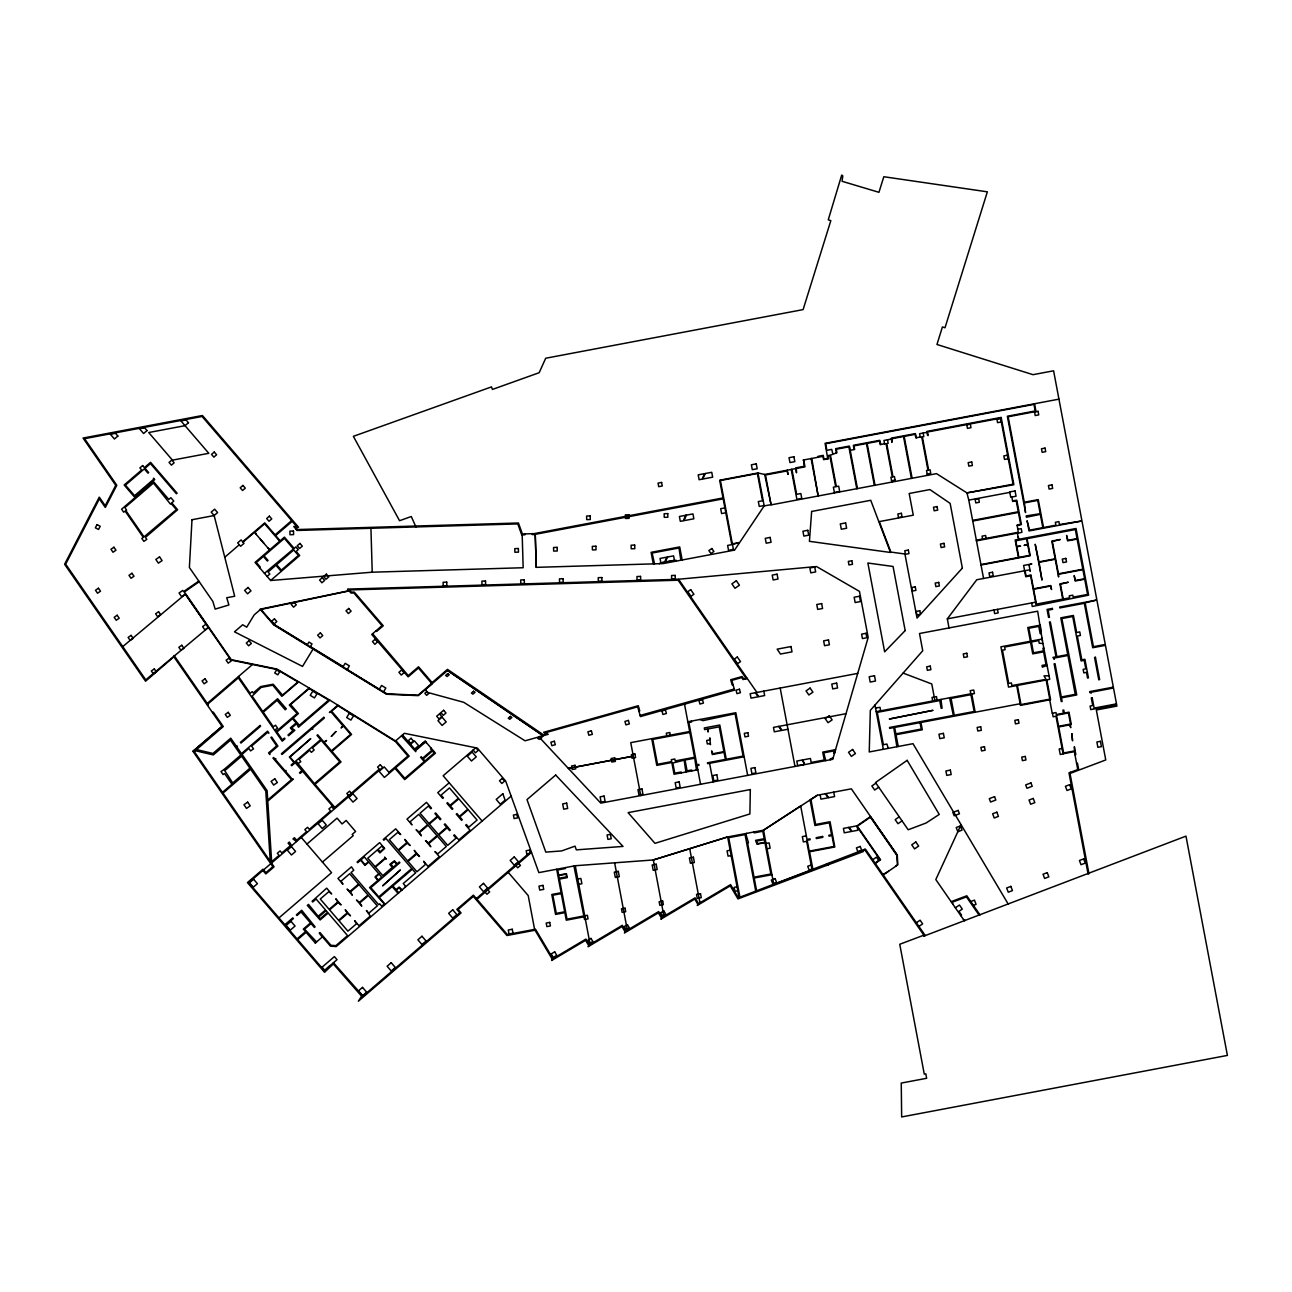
<?xml version="1.0" encoding="UTF-8"?>
<svg xmlns="http://www.w3.org/2000/svg" width="1292" height="1292" viewBox="0 0 1292 1292"><rect width="100%" height="100%" fill="white"/><g stroke="black" fill="none" stroke-linecap="round" stroke-linejoin="round"><path stroke-width="1.5" d="M961.07 824.684L935.812 879.561L964.381 920.825M313.181 648.859L302.522 666.414L234.482 631.82L242.702 624.747L246.707 627.185L254.153 614.927L260.435 609.501M296.385 529.575L518.447 523.002L522.372 533.984L534.161 533.628L723.019 497.953L719.66 480.204L757.968 472.969L764.202 505.899L734.583 550.085L663.103 563.587L536.245 567.35L535.243 534.339L536.245 567.35M825.959 864.687L829.173 863.476M826.541 865.446L828.64 864.639M949.039 627.944L947.327 618.852L976.768 579.753L1024.621 570.773M198.79 581.093L183.577 591.623L182.753 590.428L179.039 592.996L181.607 596.694L185.321 594.126L208.4 627.46L145.77 679.85L65.666 564.168L99.371 498.89L105.33 507.481L116.797 485.259L84.561 438.682L202.085 416.476L296.627 526.409L293.736 526.49L297.128 530.463L517.817 523.922L521.742 534.904L524.875 534.807L524.843 533.903M224.776 557.24L239.278 544.756M256.349 534.533L255.105 532.046L264.666 523.809L279.653 541.235L270.093 549.471L267.815 547.856M260.176 538.974L263.988 543.415M275.067 534.872L291.653 520.611M275.664 535.55L292.234 521.306M259.611 567.705L260.29 567.107L256.317 562.505L263.39 556.416L267.363 561.035L268.042 560.437L264.085 555.835L284.353 538.393L293.462 548.987L264.456 573.341M267.105 576.41L269.834 574.068L268.074 572.017L275.939 565.25L281.22 571.403M270.626 580.512L299.679 555.528L296.159 551.442L298.21 549.665L295.852 546.936L294.14 548.406L284.434 537.133L280.17 540.799L264.747 522.856L242.702 541.816L241.087 539.943L237.663 542.882L240.603 546.29L244.026 543.351L242.993 542.155L254.443 532.32L269.576 549.908L255.057 562.408L270.626 580.512L372.225 572.195L523.163 567.737L522.194 534.888M293.252 602.686L291.201 604.446L293.559 607.175L296.288 604.817L294.269 602.476M207.253 703.397L252.489 664.492M207.754 704.14L238.342 677.848L282.205 741.188L284.999 738.798L284.401 738.103L282.383 739.848L276.956 732.031L292.493 718.675L296.175 722.939L290.361 727.929L292.848 730.836L287.987 735.019L288.584 735.713L294.851 730.319L291.621 728.026L296.756 723.617L298.436 727.235L329.88 700.199L395.481 740.978L404.396 733.307L477.362 748.1L505.689 781.062L538.845 872.617L575.263 865.737L653.316 859.955L727.638 836.958L739.072 897.52M295.884 529.009L297.047 528.977L295.642 527.346L298.549 527.249L202.44 415.507L83.027 438.053L115.747 485.324L105.217 505.737L99.258 497.129L64.6 564.281L145.56 681.223L173.871 656.788L222.062 726.379L192.96 751.282L272.854 866.674L265.91 872.649L262.97 869.225L247.434 882.597L324.583 972.311L333.288 963.945L361.582 996.164L358.368 1001.219L461.066 912.911L458.127 909.487L473.324 896.406L506.965 935.521L535.033 930.224L552.395 959.455L551.636 960.473L585.599 940.318L588.781 945.712L588.038 946.729L621.985 926.574L625.183 931.952L624.424 932.986L658.387 912.83L661.569 918.208L660.826 919.226L694.773 899.071L697.971 904.465L697.212 905.482L730.255 885.876L737.99 898.893L863.25 851.573L863.944 849.619M298.678 681.837L281.817 696.34L272.822 685.212L261.065 687.425L252.134 696.162L262.744 711.488L277.602 698.714L286.307 708.823L285.193 709.793L277.086 700.345L263.261 712.231L273.29 726.75L275.519 725.2L277.57 728.171L275.358 729.705L276.44 731.288L297.144 713.475L289.311 705.061L309.143 688.006M223.984 769.548L240.813 755.061L230.493 740.154L213.325 754.932L195.237 750.684M222.499 792.335L231.946 784.212L224.55 773.52L223.064 774.554L221.013 771.582L223.968 769.531M223.015 793.078L250.664 769.289L265.797 791.14L270.254 861.328M337.923 705.157L329.412 712.473L331.204 712.134L342.816 725.636L341.12 727.977L343.414 726.007L350.616 734.373L331.479 750.83L324.276 742.464L326.585 740.477L323.84 741.947L317.671 734.777L316.992 735.358L320.658 739.638L294.415 762.199L290.006 757.08L310.758 738.636L289.376 757.031L294.075 762.49L291.12 765.042L291.701 765.72L295.222 762.7L301.973 770.565L299.486 772.697L300.083 773.391L302.57 771.243L334.16 807.985L333.384 808.647L331.624 806.596L328.895 808.937L330.655 810.988L309.337 829.335L307.577 827.284L304.831 829.626L306.608 831.677L296.627 840.268L294.415 837.701L292.977 838.944L296.53 841.528M431.06 682.725L431.754 682.144L418.527 666.769L408.272 675.587L372.613 633.726M431.447 683.177L447.484 669.369L543.27 734.744L546.096 733.953L543.657 732.306L638.296 705.707L639.75 710.875L638.894 711.117M431.706 683.484L418.091 695.193L386.615 693.788L383.498 691.898L385.84 688.055L381.608 685.471L379.267 689.33L347.064 669.74L349.405 665.881L345.158 663.313L343.171 666.575L310.387 646.646L312.018 643.949L308.933 642.076L307.302 644.773L273.969 624.488L260.984 609.453L349.147 590.928M543.173 735.713L447.533 670.467L418.253 695.645L386.47 694.24L273.678 624.843L260.144 609.178L349.97 590.509L351.376 592.156L354.266 592.059L383.256 625.764L376.618 631.465L376.037 630.787M426.925 691.527L424.874 693.287L426.635 695.338L428.686 693.578L425.262 689.621L432.029 683.856L418.43 668.029L408.175 676.846L371.741 634.485L381.996 625.667L353.863 592.963L350.972 593.06L348.808 590.541M271.126 864.154L271.805 863.573L274.065 866.835L265.829 873.925L262.89 870.501M410.549 744.257L414.474 740.865L418.592 745.662L414.667 749.037M402.523 734.922L415.249 749.715L425.165 741.188L435.452 753.155L404.687 779.609L394.997 768.336L384.402 777.445L378.717 770.84L248.694 882.694L324.68 971.051L329.621 965.899M306.947 844.047L337.067 818.143L342.057 823.957L346.127 820.468L355.591 831.483L352.167 834.422L353.217 835.649L322.467 862.103M431.189 748.197L430.511 748.795L431.819 750.329L422.597 758.259L421.273 756.724L420.594 757.306L424.26 761.586L404.784 778.333L395.675 767.739L409.176 756.127L395.853 740.655M278.975 917.901L331.56 872.681L301.278 837.458M449.196 782.79L437.762 792.642L442.752 798.456L443.431 797.858L441.089 795.129L449.454 787.926L458.353 798.262L449.971 805.465L447.549 802.655L446.87 803.236L452.152 809.39L452.846 808.808L450.407 805.982L458.789 798.779L467.752 809.212L459.387 816.399L456.948 813.589L456.27 814.17L461.567 820.323L462.245 819.742L459.823 816.915L468.188 809.713L477.087 820.049L468.705 827.251L466.364 824.522L465.669 825.103L470.078 830.239L458.805 839.929L454.396 834.81L453.718 835.391L456.06 838.137L447.694 845.339L438.796 834.987L447.177 827.801L449.6 830.611L450.278 830.029L444.997 823.876L444.303 824.457L446.741 827.284L438.359 834.487L429.396 824.054L437.762 816.851L440.201 819.677L440.879 819.096L435.582 812.943L434.903 813.524L437.326 816.35L428.96 823.537L420.062 813.201L428.443 805.998L430.785 808.744L431.48 808.146L426.473 802.348L406.996 819.096L411.986 824.91L410.162 821.728L418.705 814.38L427.587 824.716L419.044 832.064L416.105 829.69L421.402 835.843L419.48 832.581L428.023 825.233L436.987 835.649L428.443 842.998L425.52 840.624L430.801 846.777L428.896 843.514L437.439 836.166L446.321 846.502L437.778 853.851L434.92 851.557L439.328 856.693L428.056 866.383L423.647 861.263L425.472 864.429L416.928 871.777L408.046 861.441L416.589 854.093L419.529 856.483L414.231 850.33L416.153 853.592L407.61 860.94L398.63 850.507L407.19 843.159L410.113 845.533L404.832 839.396L406.738 842.642L398.194 849.991L389.312 839.655L397.855 832.306L400.714 834.6L395.723 828.802L383.24 839.525L383.837 840.204L385.888 838.443L411.744 868.515L378.766 896.874L370.836 887.652L399.874 862.668L399.293 861.99L397.064 863.896L394.431 860.827L389.796 864.413L392.332 867.368L382.771 875.605L375.439 867.093L385.016 858.857L386.356 859.051L384.693 857.097L384.677 858.469L375.1 866.69L367.768 858.179L377.345 849.942L379.896 852.898L384.645 848.424L379.654 842.61L357.093 862.006L357.69 862.685L360.597 860.197L365.006 865.317L368.753 862.087L378.75 873.699L374.987 876.945L377.926 880.353L369.56 887.556L384.305 904.012L381.738 906.209L379.686 903.819L378.653 904.707L351.036 872.584L353.766 870.227L351.456 866.851L337.955 878.463L342.961 884.277L341.12 881.096L349.664 873.747L358.546 884.083L350.003 891.432L347.08 889.058L352.361 895.211L350.455 891.948L358.998 884.6L367.962 895.033L359.418 902.381L356.479 899.991L361.76 906.144L359.854 902.882L368.398 895.534L377.296 905.886L368.753 913.218L366.395 910.489L370.287 916.06L359.014 925.75L354.606 920.631L356.447 923.812L347.903 931.161L339.005 920.808L347.548 913.476L350.487 915.85L345.206 909.697L347.112 912.959L338.569 920.308L329.605 909.875L338.149 902.527L341.088 904.917L335.791 898.764L337.713 902.026L329.169 909.374L320.271 899.022L328.814 891.674L331.673 893.967L326.682 888.169L312.099 901.299L312.68 901.977L316.12 899.038L325.519 909.972L318.171 916.286L308.513 904.384L307.318 905.417L320.141 919.952L328.168 913.04L347.564 935.602L335.888 945.647L330.913 945.276L319.931 932.517L319.253 933.099L322.225 937.071M284.854 924.733L292.8 917.901L293.381 918.58L285.435 925.411M297.047 938.913L305.51 931.645L303.313 929.077L310.484 922.908L301.068 911.974L296.982 915.495L296.385 914.817L301.682 910.262L315.087 926.865L314.408 927.462L311.065 923.586L304.573 929.174L316.572 941.916L315.296 943.015L306.107 932.323L297.644 939.607M315.296 943.015L322.467 936.845L330.461 946.148L336.195 946.568L511.147 796.114M321.66 967.547L334.402 956.597L337.034 959.665L324.728 970.244L322.096 967.175M476.377 898.57L530.818 851.751L531.141 852.672M476.974 899.264L531.513 852.349M192.96 751.282L222.062 726.379M415.249 749.715L425.197 741.237L426.344 742.561L425.068 742.464L415.846 750.41L415.749 751.669L401.505 735.81M122.756 646.614L185.354 594.159L230.977 660.067L276.763 669.466L297.903 681.901L282.544 695.128L273.177 684.227L260.661 686.585L253.216 692.997L252.295 691.672L250.083 693.206L238.519 676.507M199.21 581.707L184.385 591.978L231.236 659.663L276.924 669.046L329.88 700.199M205.912 624.278L202.586 626.588L204.895 629.915L208.222 627.605M207.528 705.4L208.27 704.883L174.049 655.448M212.534 712.619L213.277 712.118L223.274 726.556L194.236 751.54L271.465 863.088M875.928 783.146L871.842 785.972L874.668 790.042L878.738 787.216M883.26 874.91L897.795 864.849L897.31 855.207L870.437 816.56L856.677 826.072L879.933 859.664L875.055 863.056M899.232 816.819L895.162 819.645L897.972 823.715L902.058 820.888M872.746 859.729L876.444 857.161L878.754 860.488M875.298 863.427L880.563 859.778L857.307 826.186L870.388 817.142L896.793 855.256L897.439 864.558L895.744 866.27M883.001 874.539L888.525 871.276M916.367 922.746L920.082 920.179L922.649 923.877L918.935 926.445M952.672 903.916L952.543 902.123L966.448 896.874L979.158 915.237M955.369 907.808L959.455 905.014L962.282 909.083L958.955 911.393L961.539 915.124L960.796 915.64M963.493 919.533L965.253 920.485M897.31 855.207L851.347 788.831L817.368 795.242L810.1 799.974L814.929 825.523L829.319 822.794L831.58 834.761L828.818 835.278L828.996 836.166L831.967 835.601L834.018 846.454L809.212 851.137L807.161 840.284L810.149 839.719L809.987 838.847L806.999 839.412L800.685 805.95L763.507 830.191L727.412 837.006L653.316 859.955L663.959 916.319M817.368 795.242L763.507 830.191L773.763 884.406L812.087 869.936L806.676 841.302L803.349 841.932L802.348 836.618L806.337 835.859M640.105 715.461L734.244 689.007M811.15 864.994L807.726 866.286L809.163 870.081L811.909 869.032M951.138 901.687L966.787 895.776L980.03 914.914M970.76 901.541L974.459 900.136L976.058 904.352L973.409 905.353M747.196 678.381L743.062 679.544L741.705 677.589L731.821 680.367L734.567 690.122L640.428 716.576L637.683 706.821L545.773 732.645L548.196 734.308L525.069 740.8L463.699 702.299L427.7 692.464M733.032 684.663L732.16 684.905L730.707 679.737L742.076 676.54L743.433 678.494L745.678 678.801M796.356 468.479L796.486 472.824L795.775 467.882L804.189 466.299L803.689 459.968L804.981 466.848L764.686 474.471L757.968 472.969M1058.956 399.147L825.087 443.317L827.784 458.854M891.48 439.038L883.954 440.459L884.616 443.996L886.054 443.721L892.336 476.942L890.899 477.216L891.819 482.094M927.139 432.303L919.597 433.724L920.275 437.261L921.713 436.987L927.979 470.207L926.542 470.482L927.462 475.359M884.568 443.77L880.143 444.61L879.481 441.073L867.11 443.398L875.023 485.259M920.227 437.035L915.802 437.875L915.14 434.338L904.174 436.405L912.12 478.25M803.026 460.097L822.956 456.334L823.585 459.661L828.447 458.741L827.865 455.64L829.755 455.285L835.698 486.729L833.372 487.165L834.454 492.93M827.93 458.369L823.941 459.128L823.23 455.365L818.143 456.318L818.304 457.207M787.975 473.97L786.957 470.95L765.478 475.004L771.114 504.881L936.522 473.647L966.965 492.898L1013.089 484.193L1000.622 418.188L927.527 431.996L928.205 435.533L927.462 435.226L926.962 431.415L1001.155 417.397L1013.881 484.726L966.965 492.898M724.893 507.885L720.678 508.677L721.598 513.554L725.813 512.763M891.561 480.769L895.098 480.091L894.435 476.554L892.998 476.829L886.716 443.608L888.153 443.334L887.491 439.781M927.22 474.035L930.757 473.357L930.095 469.82L928.657 470.094L922.375 436.874L923.812 436.599L923.15 433.046M764.121 505.527L759.244 506.432L758.323 501.571L762.538 500.779L757.387 473.534L720.403 480.511L733.581 550.279M818.127 495.773L811.764 458.45M834.374 492.478L839.687 491.477L838.686 486.163L836.36 486.6L830.417 455.155L836.958 452.765L836.295 449.228L848.876 446.854L856.79 488.699M732.37 543.851L738.992 542.608L732.499 544.513M967.094 493.56L968.79 500.117L1009.811 492.381M733.42 549.391L728.543 550.311L727.622 545.434L731.837 544.643L723.181 498.841L534.177 534.533L532.304 534.581L532.272 533.693M1012.557 500.795L1016.804 500.23L1021.407 524.584L1017.24 525.602M972.618 520.385L1018.29 511.761L1016.223 500.795L1012.67 501.474L1011.846 497.032M972.747 521.047L1018.419 512.423L1020.648 524.277L1017.111 524.94L1018.274 532.288L976.364 540.201M1017.902 529.155L1021.261 528.735L1021.94 532.288L1017.434 533.37M976.477 540.863L1017.402 533.144L1018.564 539.345L1015.141 539.991L1018.435 557.482L980.967 564.572M1018.112 536.907L1019.017 539.265L1076.042 528.493L1088.623 595.144L1032.276 606.481L1031.614 602.944M981.048 565.008L1030.257 555.721L1027.043 538.667L1075.315 529.542L1077.043 538.619L1067.951 540.331L1066.578 535.437L1067.596 540.863L1077.124 539.071L1082.809 569.223L1058.455 573.826L1052.334 541.445L1060.231 539.507L1051.817 541.09L1055.16 558.806L1038.994 561.858L1035.199 544.223L1041.982 580.108L1039.075 562.311L1055.241 559.258L1058.584 576.975L1058.536 574.278L1082.906 569.675L1084.618 578.751L1075.542 580.463L1074.153 575.57L1075.17 580.996L1084.699 579.204L1087.573 594.433L1073.184 597.146L1072.812 595.16L1069.259 595.822L1069.631 597.825L1063.219 599.036L1060.409 584.194L1068.306 582.24L1059.892 583.839L1062.767 599.117L1036.426 604.091L1033.616 589.249L1050.444 586.083L1051.559 589.54L1050.8 585.551L1033.535 588.813L1030.903 574.859L1026.106 576.232L1025.057 570.693L1029.498 569.853L1030.225 571.322L1029.013 564.895L1031.807 563.91L1023.619 565.46L1025.751 576.749L1030.628 575.828L1035.974 604.172L1035.15 602.266L947.327 618.852M1040.286 625.15L1027.77 627.524L1030.37 641.252L1000.912 646.808L1008.519 687.118L1049.718 679.334L1041.933 638.151L1041.207 639.201L1031.242 641.074L1028.82 628.235L1038.784 626.362L1040.173 633.661L1041.061 633.5L1040.448 626.039M857.726 673.39L755.949 692.625L758.759 696.679L764.638 695.564L763.814 691.139M1042.434 640.8L1037.654 611.197L919.5 633.516L922.746 650.748L870.323 710.358L869.241 751.96L912.992 743.691L1008.293 904.222M1042.935 643.464L1039.22 643.238L1038.72 640.59L1031.42 641.962L1033.471 652.815L1043.435 650.942L1042.935 648.277L1043.823 648.116M687.828 721.776L735.826 712.716L747.664 775.378M1047.085 665.38L1042.369 667.189L1042.03 665.428L1046.019 664.669L1043.597 651.83L1032.744 653.881L1030.532 642.14L1004.611 647.034L1005.128 649.682L1002.463 650.183L1008.729 683.403L1011.394 682.903L1011.894 685.567L1046.052 679.35L1044.001 675.829L1049.039 675.797M846.018 713.685L779.27 726.298L782.08 730.351L787.958 729.237M875.556 708.097L879.981 707.273L880.643 710.81M571.904 767.771L568.383 768.433L633.306 756.143L575.441 767.077M950.896 697.551L949.572 697.793L953.351 715.429L889.542 727.477L889.703 728.365L893.757 727.606L896.906 746.728M876.218 711.65L971.681 693.626L975.185 712.215M971.762 694.062L974.41 693.562L973.748 690.025L970.195 690.687L970.793 693.788M1020.147 703.736L920.921 722.47L922.31 729.786L896.018 734.744L898.231 746.485M744.144 756.773L707.645 763.669L707.467 762.797L725.377 759.405L724.037 752.315L712.296 754.528L711.617 750.894L712.845 753.753L723.908 751.653L719.224 726.847L708.145 728.946L708.048 732.047L707.483 729.059L704.608 729.609L704.302 727.945L719.805 725.022L726.265 759.244L743.094 756.062L735.1 713.765L702.913 720.645L699.973 719.482M1062.072 748.456L1059.198 748.989L1060.247 754.528L1063.752 753.64M528.234 853.98L526.845 854.238L526.183 850.701L529.72 850.023L530.156 852.332M1074.96 754.69L1075.832 754.528L1074.363 746.711L1074.476 750.927L1063.623 752.978L1058.713 726.96L1069.55 724.909L1070.761 727.654L1070.228 724.78L1071.326 724.57L1068.985 712.167L1064.333 713.039L1063.768 710.035L1062.88 710.196L1063.445 713.216L1056.355 714.557L1055.984 712.554L1052.221 713.265L1049.685 699.844M1076.591 763.33L1077.463 763.152L1078.626 769.241L1068.985 772.874L1088.106 874.07M857.048 825.814L849.199 827.3L852.009 831.37L857.888 830.255L857.258 826.912M577.782 879.028L580.883 878.447L581.885 883.76L578.784 884.342M730.142 850.249L727.041 850.83L728.058 856.144L731.143 855.562M766.027 843.466L769.128 842.885L770.129 848.198L767.028 848.796M771.922 874.7L754.205 878.043L756.627 890.882L755.772 891.205L745.08 834.584L728.688 837.684L739.928 897.197M737.054 886.797L734.163 887.329L734.922 891.318L737.797 890.786M584.727 915.786L587.375 915.285L588.054 918.838L584.501 919.5L584 916.852M584.888 916.674L566.284 920.195L564.862 912.669L555.56 914.413L551.797 894.484L561.099 892.724L556.674 869.258M764.202 505.899L771.066 504.671L764.686 474.471M746.275 678.639L677.525 579.333L816.544 566.542L859.471 591.397L868.176 637.457L832.742 759.308L600.78 803.123L540.589 738.669L541.929 737.522L540.411 736.488M196.497 749.586L212.954 753.462L230.751 738.152L236.178 745.985L237.389 746.146L236.694 746.728L241.475 753.624L267.589 731.175L268.93 733.097L267.412 732.499L251.617 746.098L253.523 748.859L250.551 750.91L248.855 748.456L241.992 754.367L267.121 790.672L267.719 800.023L291.459 779.609L272.967 758.113L273.662 757.532L275.099 759.195L275.777 758.614L275.68 759.874L284.789 770.468L286.065 770.565L285.387 771.163L292.137 779.028L293.413 779.108L267.783 801.153L271.643 861.748L279.104 855.32L277.344 853.269L280.089 850.927L281.85 852.978L290.296 845.695L288.1 843.143L289.376 842.029L291.572 845.792M833.146 757.919L830.207 758.872L830.368 759.761M903.108 673.084L931.774 683.969L934.907 700.571M273.969 624.488L386.615 693.788M447.549 670.516L543.108 735.729M473.098 750.054L475.44 752.8L478.185 750.442L475.827 747.713L443.156 775.765L482.126 821.066M518.657 863.395L520.434 865.446L517.688 867.804L515.928 865.753M508.24 872.358L528.218 895.598L534.597 929.384M487.908 889.849L489.668 891.9L486.939 894.258L485.178 892.207M351.327 793.223L349.567 791.172L346.821 793.53L348.582 795.581M405.058 887.346L405.317 885.941L403.265 883.534L415.572 872.956L412.342 869.193L392.849 885.957L396.095 889.72L399.163 887.071L402.151 889.849M401.473 890.43L399.115 887.701L396.386 890.059L398.727 892.788M398.049 893.37L392.17 886.538L379.347 897.569L385.226 904.4M333.384 962.669L362.987 996.067L459.79 912.814L456.851 909.39L473.421 895.146L507.32 934.536L535.486 929.223L552.96 958.648L585.906 939.09L589.362 944.904L622.308 925.33L625.748 931.144L658.694 911.587L662.15 917.401L695.096 897.843L698.536 903.641L730.561 884.632L738.378 897.779L865.365 849.086L925.266 935.586M678.591 579.3L756.918 692.431M825.895 793.627L828.689 797.697L834.584 796.583L833.744 792.158M864.509 849.409L924.394 935.925M825.265 793.756L828.059 797.81L820.937 799.15L820.097 794.725M803.576 764.816L797.632 765.478L796.793 761.053L801.944 760.084L804.48 763.733L802.574 759.954L810.439 758.485L811.182 762.458L824.231 760.003L822.729 752.089L835.553 749.667L834.454 753.381L833.631 753.139L834.309 750.813L823.779 752.816L825.717 760.633M415.959 526.942L411.276 516.525L399.551 520.708L353.362 436.341L491.509 386.889L492.413 389.441L539.168 372.71L545.708 358.239L803.107 309.612L830.837 220.625L828.253 219.818L841.722 175.05L842.788 175.857L842.093 181.3L878.948 192.314L883.809 176.729L987.346 191.83L945.001 327.748L942.417 326.957L936.958 344.48L1033.002 374.68L1053.594 370.804L1116.918 706.094L1096.327 709.986L1105.758 759.954L1070.567 773.246L1070.406 772.341M1034.521 403.766L1035.99 411.502L1008.148 416.767L1024.298 502.249L1038.251 499.616L1043.516 527.524L1055.919 525.182L1055.37 522.307L1058.923 521.629L1059.456 524.504L1081.065 521.112L1029.03 530.947L1027.092 520.741L1029.562 530.156L1042.854 527.653L1040.335 514.361L1026.429 517.22L1026.187 515.896L1040.222 513.699L1037.702 500.408L1024.427 502.911L1025.557 512.585L1007.356 416.234L1035.199 410.969L1033.955 404.38L825.62 443.737L826.864 450.327L831.741 449.406L832.759 453.573M1077.77 769.564L1074.379 751.637L1063.074 753.769L1055.984 716.22L1053.109 716.769L1052.447 713.232M1069.841 772.551L1088.962 873.747M1046.827 679.883L1050.574 699.683L1020.454 705.367L1016.707 685.567M1046.165 680.012L1049.782 699.15L1020.987 704.576L1017.385 685.438M986.151 538.36L985.618 535.469L982.065 536.148L982.614 539.022M997.505 609.388L998.183 612.925L994.63 613.587L993.968 610.05M968.79 500.117L983.567 578.477M916.464 437.762L915.447 433.595L891.318 438.149L891.884 442.397L891.884 438.731L903.512 436.535L911.409 478.395M940.931 699.424L942.078 708.161L941.19 708.323L939.736 700.571L877.268 712.36L883.389 744.693L886.926 744.03L888.266 748.359M937.12 700.151L936.458 696.598L932.033 697.438L932.695 700.975M880.805 444.48L879.787 440.33L853.398 445.304L853.98 449.551M874.361 485.388L866.447 443.527L853.964 445.885L854.642 449.438L850.217 450.262L857.452 488.586M850.427 450.23L849.409 446.063L835.73 448.647L836.295 452.894M874.975 705.061L883.34 749.295M811.101 458.579L818.175 495.999M791.915 469.319L796.647 494.335L800.846 493.544L801.767 498.405L796.906 499.326L791.253 469.448M787.264 470.207L788.072 474.406M753.543 473.809L753.188 474.325M749.635 475.004L749.118 474.632M810.924 799.441L815.64 824.474L830.045 821.744L834.81 847.003L809.567 851.767L812.943 869.613M780.174 688.038L794.984 766.447M753.995 831.983L754.157 832.872L762.797 831.241L764.218 838.718L755.578 840.349L756.983 844.209L764.961 842.707L770.872 873.99L754.043 877.155L747.551 842.788L748.439 842.626L745.968 834.422L746.679 833.372M682.176 559.985L679.705 546.92L651.103 552.33L653.284 563.877M680.852 560.243L678.994 547.97L652.153 553.041L654.511 563.845M676.201 561.116L676.023 560.227L661.569 562.731L664.572 562.165L666.833 557.159L660.05 558.435L660.858 562.747L659.243 563.7M709.599 763.314L713.103 781.902M691.349 721.114L691.511 722.002L688.878 722.486L696.872 764.799L698.827 764.428L699.004 765.3L697.034 765.672L700.555 784.276M684.518 704.188L689.67 731.514L630.754 742.642L640.751 795.565M691.834 770.888L691.656 770L687.086 770.872L685.035 760.003L694.708 758.178L696.485 770.016L697.809 769.757L674.053 774.247L671.824 762.506L656.772 765.348L651.733 738.685M685.923 772.002L684.146 760.164L672.841 763.039L674.763 773.197L681.11 772.002L681.272 772.874M670.338 735.164L669.837 732.516L666.284 733.178L666.801 735.842M689.702 848.683L699.941 902.817M614.637 862.83L627.347 930.192M575.263 865.737L590.137 944.436M573.939 865.995L583.839 915.963L567.01 919.145L559.436 879.093L567.188 877.639L566.445 873.65L558.693 875.104L557.724 869.968L565.476 868.515L565.298 867.626M895.098 480.091L895.324 481.432M370.933 528.267L372.225 572.195M750.329 789.557L749.893 813.944L654.979 843.337L628.09 812.636L750.329 789.557M191.991 519.723L189.391 567.511L212.857 601.41L215.166 609.097L228.894 604.979L226.73 597.744L234.692 596.242L214.149 515.54L211.21 512.117L214.633 509.177L217.573 512.601L214.149 515.54L191.991 519.723M811.651 511.454L809.422 541.332L890.511 552.475L870.743 500.295L811.651 511.454M685.745 515.282L683.258 520.789L680.319 521.354L679.398 516.477L685.745 515.282M704.544 473.647L702.057 479.171L699.117 479.72L698.197 474.858L704.544 473.647M667.544 557.013L665.283 562.036L674.44 560.308L673.6 555.867L667.544 557.013M686.456 515.137L683.952 520.66L693.869 518.786L692.948 513.909L686.456 515.137M705.254 473.518L702.751 479.041L712.667 477.168L711.747 472.291L705.254 473.518M96.997 524.6L95.35 527.814L98.547 529.462L100.211 526.264L96.997 524.6M276.601 669.886L274.728 672.971L277.812 674.844L279.686 671.759L276.601 669.886M312.825 691.123L310.241 695.354L314.473 697.938L317.057 693.691L312.825 691.123M349.26 713.281L346.692 717.528L350.923 720.096L353.507 715.865L349.26 713.281M962.362 568.109L917.045 618.077L904.933 554.01L890.85 552.072L879.271 521.613L913.283 515.185L909.18 493.496L929.901 489.571L950.137 503.379L962.362 568.109M905.175 630.593L884.649 651.83L867.869 563.021L893.063 566.477L905.175 630.593M117.863 436.066L114.439 439.005L110.369 434.257L115.489 433.305L117.863 436.066M147.013 430.559L143.59 433.498L139.52 428.766L144.639 427.797L147.013 430.559M188.454 422.726L185.047 425.666L148.709 432.529L172.466 460.146L208.803 453.298L180.961 420.934L186.08 419.965L188.454 422.726M142.637 465.572L139.907 467.93L141.668 469.981L124.177 485.017L134.465 496.984L152.294 481.641L152.892 482.32L121.593 509.193L123.644 512.165L125.13 511.131L143.299 537.391L141.813 538.425L143.88 541.38L146.836 539.329L145.479 537.375L177.634 509.726L171.755 502.879L173.806 501.102L170.867 497.695L168.816 499.455L152.989 481.06L154.701 479.59L153.522 478.218L153.425 479.493L134.562 495.708L125.453 485.114L144.316 468.899L147.982 473.163L148.661 472.581L144.995 468.302L150.47 463.602L176.406 493.77L177.085 493.173L150.566 462.326L144.413 467.623L142.637 465.572M171.804 460.065L169.058 462.423L171.416 465.152L174.145 462.794L171.804 460.065M153.473 483.014L124.872 507.611L126.616 510.114L125.873 510.631L144.042 536.874L176.374 509.629L171.061 503.46L170.382 504.042L153.473 483.014M214.246 452.055L211.517 454.396L213.858 457.126L216.604 454.784L214.246 452.055M242.944 485.421L240.215 487.778L242.557 490.508L245.302 488.15L242.944 485.421M269.398 516.17L266.669 518.528L269.011 521.257L271.756 518.916L269.398 516.17M248.048 587.456L244.624 590.396L247.563 593.803L250.987 590.864L248.048 587.456M299.954 543.415L297.225 545.757L299.566 548.502L302.296 546.145L299.954 543.415M293.704 549.972L276.617 564.669L281.317 570.143L298.404 555.447L293.704 549.972M249.017 640.719L246.271 643.077L248.629 645.806L251.359 643.464L249.017 640.719M274.453 618.836L271.724 621.194L274.065 623.923L276.811 621.581L274.453 618.836M322.306 577.702L319.576 580.043L321.918 582.773L324.647 580.431L322.306 577.702M326.408 574.165L323.662 576.523L326.02 579.252L328.749 576.894L326.408 574.165M320.384 632.854L317.654 635.196L320.012 637.941L322.742 635.583L320.384 632.854M348.759 608.451L346.014 610.809L348.372 613.538L351.101 611.181L348.759 608.451M260.031 725.474L240.393 742.367L240.974 743.062L260.613 726.169L260.031 725.474M309.192 688.555L290.619 704.528L298.42 713.572L293.171 718.077L299.356 725.264L328.685 700.022L309.192 688.555M375.213 639.217L372.467 641.559L374.825 644.304L377.555 641.946L375.213 639.217M241.588 756.175L224.76 770.662L232.721 782.952L249.905 768.175L241.588 756.175M276.698 745.92L268.526 752.945L269.883 754.528L269.802 753.042L277.909 746.082L271.627 736.989L270.884 737.506L276.698 745.92M323.775 717.335L281.414 753.753L282.011 754.447L311.55 729.043L312.825 729.124L312.228 728.446L324.357 718.013L323.775 717.335M337.971 705.723L331.592 711.198L351.569 734.437L331.931 751.346L341.04 761.941L315.006 784.325L334.838 807.387L378.814 769.58L379.8 770.726L384.241 766.899L388.94 772.341L407.901 756.03L395.32 741.398L337.971 705.723M401.667 669.967L398.921 672.325L401.279 675.054L404.008 672.696L401.667 669.967M296.401 761.682L314.424 783.646L339.764 761.844L321.256 740.316L312.373 747.939L314.15 749.99L311.404 752.348L309.644 750.297L299.146 759.325L300.794 761.699L297.822 763.766L296.401 761.682M335.888 731.579L331.366 736.359L335.888 731.579M447.726 673.633L445.611 675.458L447.145 676.507L449.277 674.682L447.726 673.633M380.316 764.719L377.587 767.077L379.929 769.806L382.674 767.448L380.316 764.719M411.066 738.281L408.32 740.639L410.678 743.368L413.408 741.01L411.066 738.281M443.624 710.277L436.696 716.236L439.038 718.966L441.783 716.624L440.023 714.573L441.476 713.313L443.253 715.364L445.982 713.006L443.624 710.277M253.587 879.238L249.501 882.759L253.313 887.2L257.415 883.68L253.587 879.238M291.443 846.68L287.341 850.201L291.459 854.997L295.561 851.46L291.443 846.68M322.209 820.226L318.107 823.747L322.225 828.543L326.311 825.007L322.209 820.226M352.958 793.773L348.856 797.309L352.974 802.09L357.077 798.553L352.958 793.773M442.074 717.141L437.972 720.661L442.09 725.442L446.192 721.921L442.074 717.141M473.534 691.252L471.418 693.077L472.953 694.127L475.068 692.302L473.534 691.252M432.416 751.023L423.195 758.953L424.955 761.004L434.177 753.058L432.416 751.023M510.372 716.398L508.24 718.223L509.791 719.273L511.907 717.448L510.372 716.398M472.129 752.089L467.349 756.191L471.451 760.988L476.247 756.87L472.129 752.089M364.344 856.951L360.936 859.891L365.055 864.687L368.462 861.748L364.344 856.951M290.942 921.277L286.162 925.395L290.28 930.175L295.06 926.057L290.942 921.277M381.964 845.985L378.023 849.361L380.09 851.751L384.015 848.376L381.964 845.985M326.101 910.65L318.753 916.981L320.222 918.693L327.57 912.362L326.101 910.65M379.04 874.054L375.633 876.993L378.281 880.062L381.689 877.123L379.04 874.054M394.383 861.457L390.959 864.396L393.317 867.126L396.725 864.187L394.383 861.457M539.83 736.505L537.714 738.33L539.248 739.379L541.38 737.554L539.83 736.505M502.233 778.398L499.487 780.756L501.845 783.485L504.574 781.143L502.233 778.398M400.213 870.114L382.739 885.731L400.213 870.114M502.83 793.74L496.209 799.441L500.327 804.222L505.107 800.103L502.83 793.74M362.519 987.395L358.417 990.916L362.535 995.712L366.637 992.175L362.519 987.395M391.234 962.702L387.132 966.238L391.25 971.019L395.336 967.498L391.234 962.702M421.983 936.248L417.881 939.785L422 944.565L426.102 941.044L421.983 936.248M452.749 909.81L448.647 913.331L452.765 918.111L456.867 914.591L452.749 909.81M483.499 883.357L479.397 886.877L483.515 891.658L487.617 888.137L483.499 883.357M514.264 856.903L510.162 860.424L514.281 865.204L518.383 861.683L514.264 856.903M555.689 775.038L526.991 799.587L545.789 852.106L561.6 850.943L575.021 846.147L576.345 849.861L623.035 846.422L555.689 775.038M907.146 760.342L875.508 782.548L908.195 829.771L926.073 823.02L939.252 814.428L907.146 760.342M113.922 547.227L110.967 549.278L113.018 552.249L115.973 550.198L113.922 547.227M98.45 588.231L95.495 590.283L97.546 593.238L100.501 591.187L98.45 588.231M131.962 573.277L128.99 575.328L131.041 578.283L134.013 576.232L131.962 573.277M159.546 556.884L155.831 559.452L158.399 563.15L162.098 560.583L159.546 556.884M117.152 615.234L114.197 617.301L116.248 620.257L119.203 618.206L117.152 615.234M158.593 611.73L155.621 613.781L157.672 616.752L160.644 614.701L158.593 611.73M131.09 635.373L128.134 637.424L130.185 640.396L133.157 638.345L131.09 635.373M181.801 645.273L178.845 647.324L180.896 650.296L183.868 648.245L181.801 645.273M154.313 668.917L151.358 670.968L153.409 673.94L156.364 671.888L154.313 668.917M229.088 658.129L226.116 660.18L228.167 663.151L231.139 661.084L229.088 658.129M205.024 678.817L202.069 680.868L204.12 683.823L207.075 681.772L205.024 678.817M228.248 712.344L225.276 714.411L227.327 717.367L230.299 715.316L228.248 712.344M274.792 778.801L271.094 781.369L273.662 785.068L277.36 782.516L274.792 778.801M247.644 802.154L243.946 804.722L246.514 808.421L250.212 805.853L247.644 802.154M711.844 548.519L708.872 550.57L710.923 553.541L713.895 551.49L711.844 548.519M690.703 589.653L687.732 591.704L690.945 596.339L693.901 594.288L690.703 589.653M736.343 580.754L731.902 583.839L734.986 588.28L739.428 585.211L736.343 580.754M737.312 656.998L734.357 659.049L737.554 663.684L740.526 661.617L737.312 656.998M810.1 688.087L806.03 690.913L808.857 694.983L812.926 692.157L810.1 688.087M829.303 715.8L825.217 718.627L828.043 722.696L832.113 719.886L829.303 715.8M852.607 749.473L848.537 752.299L851.347 756.369L855.433 753.559L852.607 749.473M915.834 841.98L911.748 844.807L914.574 848.876L918.66 846.066L915.834 841.98M554.688 951.849L551.2 953.916L553.283 957.404L556.771 955.337L554.688 951.849M591.009 938.412L587.908 940.253L589.75 943.354L592.85 941.513L591.009 938.412M627.411 924.668L624.311 926.509L626.152 929.61L629.252 927.769L627.411 924.668M663.797 910.908L660.697 912.75L662.538 915.85L665.638 914.009L663.797 910.908M775.135 878.592L771.34 880.03L772.761 883.825L776.557 882.388L775.135 878.592M860.214 846.454L856.418 847.891L857.84 851.686L861.635 850.249L860.214 846.454M958.163 810.407L952.898 812.41L954.158 815.769L959.439 813.782L958.163 810.407M994.565 796.663L989.284 798.65L990.56 802.025L995.825 800.039L994.565 796.663M1030.951 782.92L1025.687 784.906L1026.962 788.282L1032.227 786.279L1030.951 782.92M960.457 825.927L956.225 827.526L957.824 831.741L962.039 830.142L960.457 825.927M996.843 812.183L992.627 813.782L994.226 817.997L998.441 816.399L996.843 812.183M1033.245 798.44L1029.03 800.023L1030.612 804.238L1034.827 802.655L1033.245 798.44M1069.631 784.68L1065.416 786.279L1067.014 790.494L1071.229 788.895L1069.631 784.68M1010.861 886.393L1006.646 887.992L1008.244 892.207L1012.46 890.608L1010.861 886.393M1047.263 872.649L1043.032 874.232L1044.63 878.447L1048.846 876.864L1047.263 872.649M1083.649 858.889L1079.434 860.488L1081.033 864.703L1085.248 863.104L1083.649 858.889M923.296 935.376L899.749 944.274L924.281 1074.137L925.831 1073.846L926.655 1078.287L901.251 1083.084L901.654 1116.95L1227.4 1055.419L1185.975 836.134L923.828 936.135L923.296 935.376M554.333 741.237L550.877 742.206L551.846 745.678L555.318 744.709L554.333 741.237M591.365 730.836L587.892 731.805L588.877 735.277L592.35 734.308L591.365 730.836M628.397 720.435L624.924 721.404L625.893 724.877L629.365 723.908L628.397 720.435M665.428 710.019L661.956 711.004L662.925 714.476L666.397 713.491L665.428 710.019M702.444 699.618L698.972 700.587L699.957 704.059L703.429 703.09L702.444 699.618M739.476 689.217L736.004 690.186L736.973 693.659L740.445 692.69L739.476 689.217M1054.127 659.001L1052.915 657.402L1056.016 656.82L1049.443 622.05L1050.331 621.888L1056.888 656.659L1067.741 654.608L1060.797 617.834L1073.426 615.46L1076.656 632.515L1079.757 631.917L1080.419 635.47L1077.318 636.052L1081.824 659.873L1084.925 659.291L1088.429 677.896L1087.541 678.058L1086.475 672.389L1083.81 672.89L1083.148 669.353L1085.813 668.852L1084.198 660.341L1081.097 660.939L1072.715 616.51L1061.862 618.561L1076.753 694.967L1061.459 697.858L1062.137 701.394L1061.249 701.556L1054.127 663.83L1055.015 663.668L1061.297 696.969L1075.251 694.337L1067.919 655.48L1053.965 658.129L1054.127 659.001M756.256 463.876L751.379 464.797L752.299 469.674L757.177 468.754L756.256 463.876M793.902 456.77L789.041 457.691L789.961 462.568L794.822 461.648L793.902 456.77M661.601 482.449L658.048 483.127L658.726 486.664L662.263 486.002L661.601 482.449M970.324 424.147L966.771 424.81L967.45 428.363L970.986 427.684L970.324 424.147M1000.444 418.447L996.891 419.125L997.569 422.662L1001.106 422L1000.444 418.447M1038.09 411.34L1034.537 412.019L1035.215 415.556L1038.752 414.893L1038.09 411.34M971.729 461.955L968.176 462.617L968.855 466.17L972.392 465.491L971.729 461.955M1007.389 455.22L1003.836 455.882L1004.514 459.435L1008.051 458.757L1007.389 455.22M1045.034 448.098L1041.481 448.776L1042.159 452.313L1045.696 451.651L1045.034 448.098M845.63 522.921L840.301 523.922L841.318 529.252L846.631 528.234L845.63 522.921M1015.044 490.928L1009.73 491.929L1010.732 497.242L1016.045 496.241L1015.044 490.928M770.145 537.407L765.268 538.328L766.188 543.205L771.066 542.285L770.145 537.407M807.791 530.301L802.93 531.222L803.85 536.099L808.711 535.179L807.791 530.301M901.38 513.312L897.843 513.974L898.505 517.527L902.042 516.848L901.38 513.312M937.039 506.577L933.486 507.239L934.164 510.792L937.701 510.114L937.039 506.577M978.674 498.712L975.121 499.39L975.799 502.927L979.336 502.265L978.674 498.712M1051.979 484.871L1048.426 485.534L1049.104 489.087L1052.641 488.408L1051.979 484.871M777.09 574.181L772.212 575.101L773.133 579.963L778.01 579.042L777.09 574.181M814.735 567.059L809.874 567.979L810.778 572.857L815.656 571.936L814.735 567.059M851.848 560.744L848.311 561.406L848.973 564.959L852.51 564.281L851.848 560.744M908.324 550.069L904.771 550.747L905.45 554.284L908.987 553.622L908.324 550.069M943.984 543.334L940.431 544.013L941.109 547.55L944.646 546.887L943.984 543.334M1026.607 538.748L1015.754 540.799L1016.788 546.338L1020.535 546.08L1016.869 546.774L1018.887 557.401L1029.74 555.35L1027.721 544.723L1024.072 545.418L1027.641 544.287L1026.607 538.748M821.647 603.606L816.77 604.527L817.691 609.404L822.568 608.484L821.647 603.606M859.471 596.226L854.157 597.227L855.159 602.557L860.472 601.539L859.471 596.226M915.269 586.843L911.716 587.505L912.394 591.058L915.931 590.379L915.269 586.843M938.735 582.401L935.198 583.08L935.86 586.616L939.413 585.954L938.735 582.401M992.563 572.243L989.01 572.905L989.688 576.458L993.225 575.78L992.563 572.243M1065.868 558.402L1062.315 559.065L1062.993 562.601L1066.53 561.939L1065.868 558.402M919.791 610.761L916.238 611.423L916.916 614.976L920.453 614.298L919.791 610.761M790.995 646.549L777.138 649.165L780.497 654.043L791.996 651.862L790.995 646.549M828.495 639.928L823.634 640.848L824.554 645.709L829.416 644.789L828.495 639.928M866.011 633.306L861.586 634.13L862.426 638.571L866.851 637.731L866.011 633.306M1052.366 608.419L1047.053 609.42L1048.571 617.398L1049.443 617.237L1048.119 610.147L1052.544 609.307L1052.366 608.419M1096.004 600.182L1059.682 607.046L1059.844 607.934L1084.327 603.299L1092.709 647.728L1104.563 645.499L1104.385 644.611L1093.436 646.678L1085.167 602.912L1096.004 600.182M755.319 692.738L750.168 693.707L751.007 698.148L758.129 696.792L755.319 692.738M966.804 653.251L963.251 653.93L963.929 657.466L967.466 656.804L966.804 653.251M874.49 675.732L869.177 676.733L870.178 682.063L875.492 681.045L874.49 675.732M836.651 683.113L831.79 684.033L832.71 688.911L837.571 687.99L836.651 683.113M930.24 666.123L926.703 666.785L927.365 670.338L930.902 669.66L930.24 666.123M689.831 732.403L652.783 739.395L657.483 764.283L671.662 761.618L671.291 759.664L674.844 759.002L675.199 760.94L694.531 757.29L689.831 732.403M1095.438 657.305L1094.55 657.483L1098.765 679.802L1099.653 679.624L1095.438 657.305M709.889 738.12L709.534 739.912L706.659 740.461L707.322 743.998L710.212 743.465L710.438 744.693L709.889 738.12M778.64 726.411L773.472 727.38L774.312 731.805L781.45 730.465L778.64 726.411M575.101 765.316L571.565 765.978L572.227 769.515L575.78 768.853L575.101 765.316M614.685 757.839L611.132 758.501L611.81 762.054L615.347 761.376L614.685 757.839M634.905 754.011L631.368 754.69L632.03 758.226L635.567 757.564L634.905 754.011M747.858 732.677L744.305 733.355L744.983 736.892L748.52 736.23L747.858 732.677M970.954 694.676L951.057 698.423L954.239 715.267L974.136 711.504L970.954 694.676M932.776 710.374L889.445 719.014L932.776 710.374M920.049 722.632L894.645 727.428L895.857 733.856L921.261 729.059L920.049 722.632M1112.46 687.312L1089.64 691.608L1089.818 692.496L1091.304 693.142L1091.142 692.254L1112.622 688.184L1112.46 687.312M1092.192 697.777L1091.304 697.955L1092.741 705.561L1090.093 706.062L1090.755 709.599L1115.787 704.931L1115.626 704.043L1094.13 708.113L1092.192 697.777M566.655 803.139L562.666 803.899L563.683 809.212L567.656 808.453L566.655 803.139M604.091 796.082L600.102 796.825L601.103 802.138L605.092 801.395L604.091 796.082M641.962 788.928L637.973 789.67L638.975 794.984L642.964 794.241L641.962 788.928M679.156 781.902L675.183 782.645L676.184 787.958L680.173 787.216L679.156 781.902M716.818 774.78L712.829 775.539L713.83 780.852L717.819 780.093L716.818 774.78M754.899 767.593L750.91 768.336L751.928 773.666L755.901 772.907L754.899 767.593M943.402 733.372L938.977 734.195L939.801 738.636L944.242 737.797L943.402 733.372M516.962 814.364L513.409 815.042L514.087 818.579L517.624 817.917L516.962 814.364M980.693 726.782L977.14 727.444L977.818 730.997L981.355 730.319L980.693 726.782M1018.338 719.676L1014.801 720.338L1015.464 723.875L1019 723.213L1018.338 719.676M1068.452 712.958L1056.485 715.219L1058.584 726.282L1070.535 724.037L1068.452 712.958M984.456 746.711L980.903 747.374L981.581 750.927L985.118 750.248L984.456 746.711M1071.94 733.856L1072.522 740.623L1071.94 733.856M1100.413 741.317L1096.876 741.996L1097.877 747.309L1101.414 746.647L1100.413 741.317M610.389 834.341L607.078 834.955L607.902 839.396L611.229 838.766L610.389 834.341M950.347 770.129L945.906 770.969L946.745 775.394L951.187 774.554L950.347 770.129M1025.283 756.434L1021.746 757.096L1022.408 760.649L1025.945 759.971L1025.283 756.434M566.09 874.167L558.774 875.556L559.274 878.205L566.59 876.832L566.09 874.167M764.38 839.606L756.854 841.027L757.354 843.692L764.88 842.271L764.38 839.606M848.569 827.429L843.418 828.398L844.241 832.823L851.38 831.483L848.569 827.429M542.963 885.375L538.974 886.134L539.733 890.107L543.722 889.364L542.963 885.375M618.303 871.373L614.314 872.132L615.331 877.446L619.304 876.687L618.303 871.373M656.174 864.219L652.185 864.978L653.203 870.291L657.176 869.532L656.174 864.219M693.384 857.194L689.395 857.953L690.396 863.266L694.385 862.507L693.384 857.194M822.616 836.457L816.189 837.668L816.35 838.556L822.794 837.345L822.616 836.457M561.261 893.612L552.847 895.211L556.287 913.363L564.701 911.781L561.261 893.612M512.262 929.255L508.273 929.998L509.032 933.987L513.021 933.228L512.262 929.255M700.506 893.693L696.517 894.452L697.276 898.441L701.265 897.682L700.506 893.693M549.73 922.407L546.193 923.069L546.855 926.606L550.408 925.944L549.73 922.407M625.037 908.179L621.484 908.841L622.163 912.394L625.699 911.716L625.037 908.179M662.683 901.073L659.13 901.735L659.808 905.288L663.345 904.61L662.683 901.073M590.202 515.912L586.6 516.025L586.697 519.626L590.299 519.529L590.202 515.912M628.978 514.765L625.376 514.878L625.473 518.48L629.075 518.367L628.978 514.765M667.754 513.618L664.153 513.731L664.25 517.333L667.851 517.22L667.754 513.618M293.494 531.012L289.892 531.125L290.006 534.726L293.607 534.613L293.494 531.012M518.367 548.519L514.765 548.632L514.878 552.233L518.48 552.136L518.367 548.519M557.143 547.372L553.541 547.485L553.654 551.086L557.256 550.99L557.143 547.372M595.919 546.225L592.317 546.338L592.43 549.94L596.032 549.827L595.919 546.225M634.695 545.079L631.094 545.192L631.207 548.793L634.808 548.68L634.695 545.079M446.741 582.159L443.14 582.256L443.237 585.857L446.854 585.76L446.741 582.159M485.517 580.996L481.916 581.109L482.013 584.711L485.63 584.614L485.517 580.996M524.294 579.833L520.676 579.947L520.789 583.548L524.39 583.435L524.294 579.833M563.07 578.703L559.468 578.816L559.565 582.417L563.167 582.321L563.07 578.703M601.846 577.556L598.228 577.669L598.341 581.271L601.943 581.158L601.846 577.556M640.557 576.41L636.956 576.523L637.069 580.124L640.67 580.011L640.557 576.41M675.151 575.392L671.549 575.505L671.662 579.107L675.264 578.994L675.151 575.392M676.814 579.349L347.564 589.104L348.323 589.976L677.428 580.237L676.814 579.349"/></g></svg>
